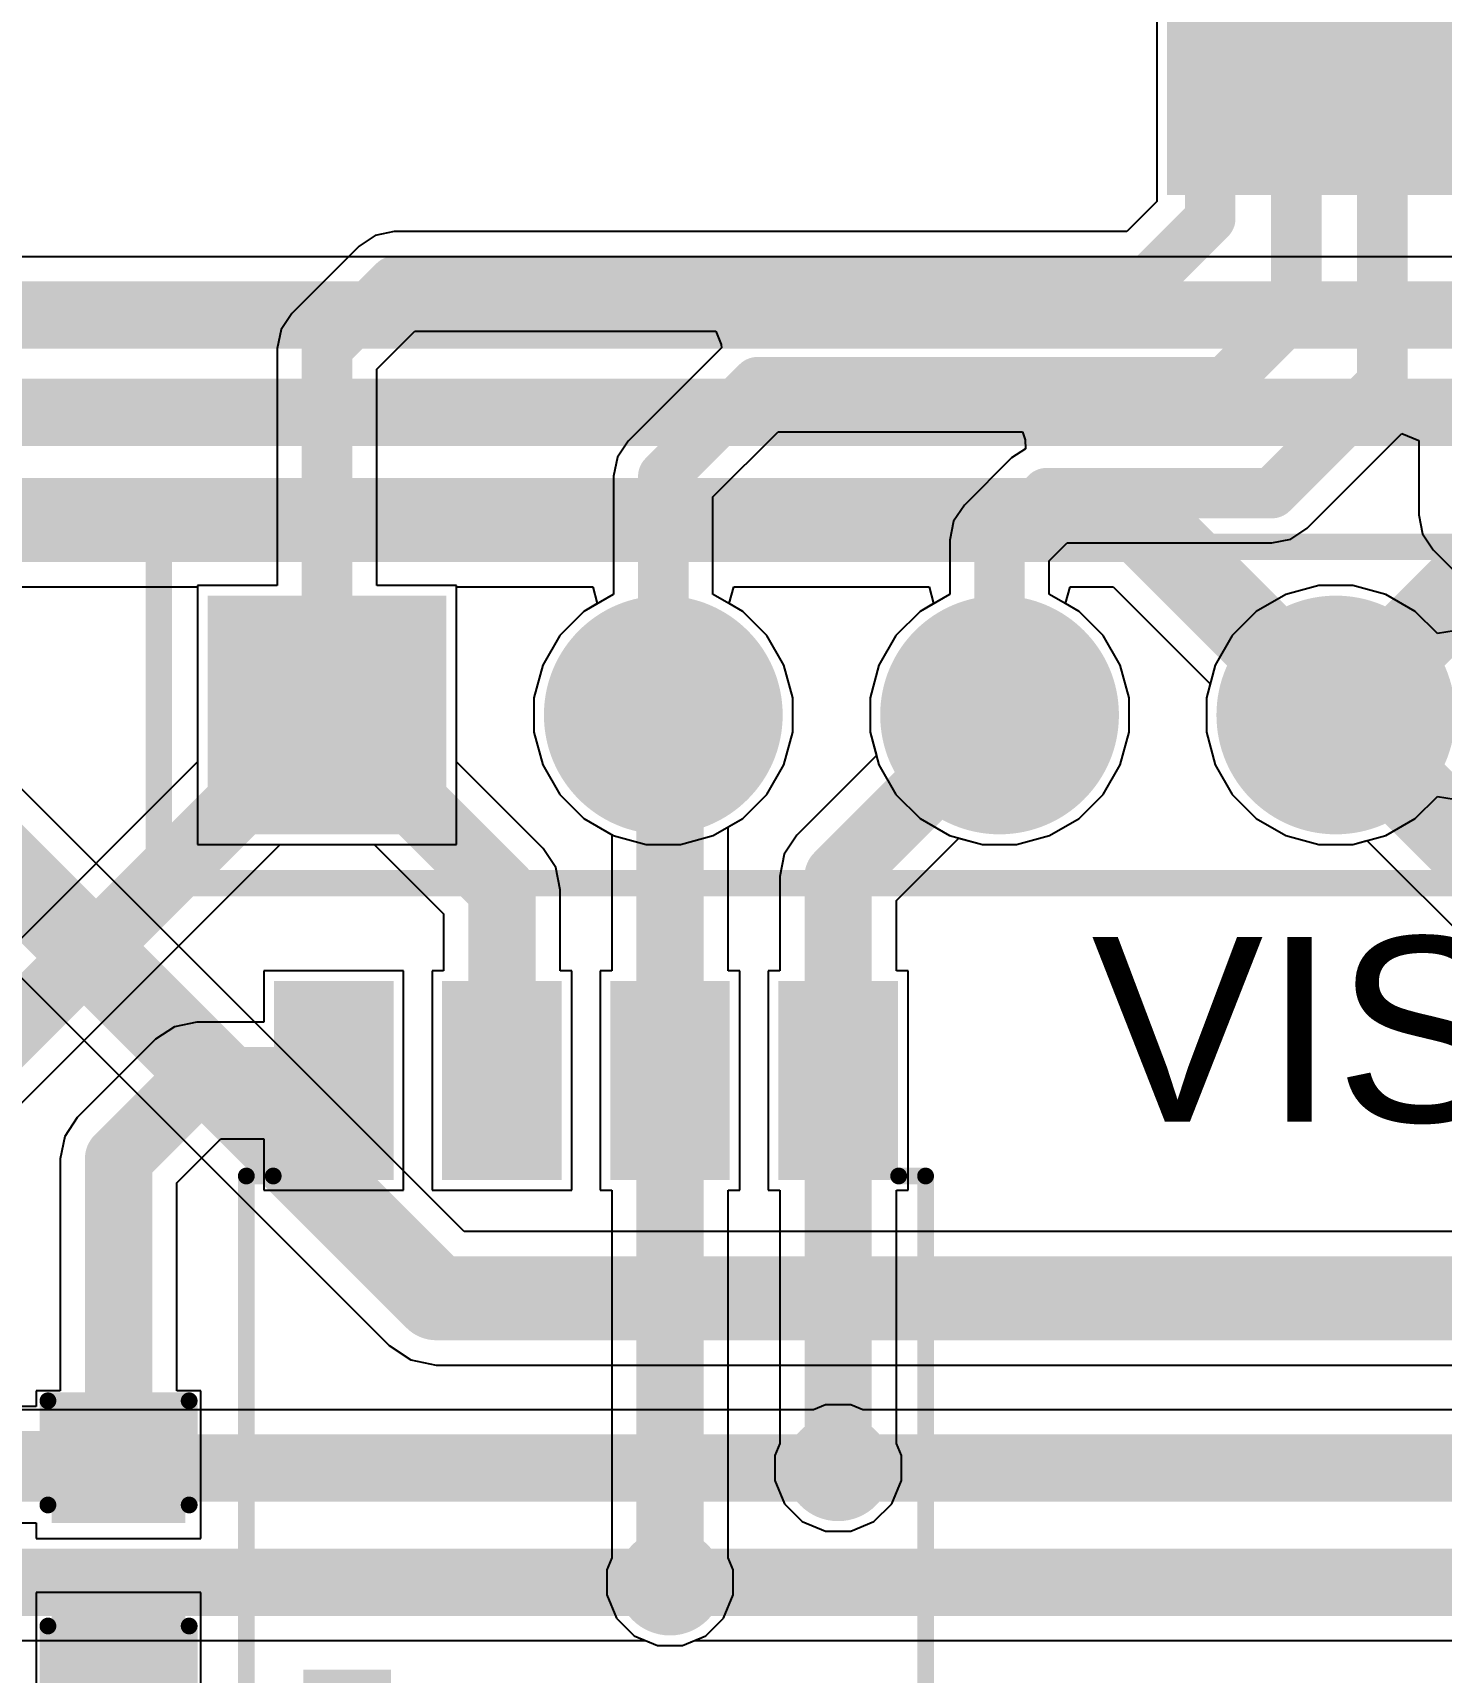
# Model space of a CAD drawing. Header units: millimetres. Extents: x -0.16 to 4.85, y -0.01 to 3.83.
# Drawn here: x 3.1035 to 3.5223, y 1.7263 to 2.2139 of the extents above; entities that cross this region are included whole.
import ezdxf

# ---------------------------------------------------------------- set-up
doc = ezdxf.new("R2010")
doc.units = ezdxf.units.MM
doc.header["$MEASUREMENT"] = 0
for name, color, linetype in [('BottomLayer', 5, 'Continuous'), ('BottomSolder', 6, 'Continuous'), ('MultiLayer', 9, 'Continuous'), ('PadHoleLayer', 156, 'Continuous'), ('TopLayer', 1, 'Continuous'), ('TopOverlay', 2, 'Continuous'), ('TopPaste', 8, 'Continuous'), ('TopSolder', 216, 'Continuous'), ('ViaHoleLayer', 16, 'Continuous')]:
    doc.layers.add(name, color=color, linetype=linetype)
doc.styles.add('Arial', font='', dxfattribs={"height": 0.2})
doc.styles.get('Arial').set_extended_font_data('Arial')

# ---------------------------------------------------------------- blocks, each defined once
blk = doc.blocks.new('SOP_8_1')
at = {"layer": 'TopLayer'}
for points in [[(-0.13386, 0.08878), (-0.08268, 0.08878), (-0.08268, 0.06122), (-0.13386, 0.06122)], [(0.08268, 0.08878), (0.13386, 0.08878), (0.13386, 0.06122), (0.08268, 0.06122)], [(-0.13386, 0.03878), (-0.08268, 0.03878), (-0.08268, 0.01122), (-0.13386, 0.01122)], [(0.08268, 0.03878), (0.13386, 0.03878), (0.13386, 0.01122), (0.08268, 0.01122)], [(-0.13386, -0.01122), (-0.08268, -0.01122), (-0.08268, -0.03878), (-0.13386, -0.03878)], [(0.08268, -0.01122), (0.13386, -0.01122), (0.13386, -0.03878), (0.08268, -0.03878)], [(-0.13386, -0.06122), (-0.08268, -0.06122), (-0.08268, -0.08878), (-0.13386, -0.08878)], [(0.08268, -0.06122), (0.13386, -0.06122), (0.13386, -0.08878), (0.08268, -0.08878)]]:
    blk.add_hatch(color=1, dxfattribs=at).paths.add_polyline_path(points)
at = {"layer": 'TopOverlay'}
blk.add_hatch(color=2, dxfattribs=at).paths.add_polyline_path([(-0.078, 0.058), (-0.067, 0.058), (-0.067, 0.084), (-0.078, 0.084)])
at = {"layer": 'TopPaste'}
for points in [[(-0.13386, 0.08878), (-0.08268, 0.08878), (-0.08268, 0.06122), (-0.13386, 0.06122)], [(0.08268, 0.08878), (0.13386, 0.08878), (0.13386, 0.06122), (0.08268, 0.06122)], [(-0.13386, 0.03878), (-0.08268, 0.03878), (-0.08268, 0.01122), (-0.13386, 0.01122)], [(0.08268, 0.03878), (0.13386, 0.03878), (0.13386, 0.01122), (0.08268, 0.01122)], [(-0.13386, -0.01122), (-0.08268, -0.01122), (-0.08268, -0.03878), (-0.13386, -0.03878)], [(0.08268, -0.01122), (0.13386, -0.01122), (0.13386, -0.03878), (0.08268, -0.03878)], [(-0.13386, -0.06122), (-0.08268, -0.06122), (-0.08268, -0.08878), (-0.13386, -0.08878)], [(0.08268, -0.06122), (0.13386, -0.06122), (0.13386, -0.08878), (0.08268, -0.08878)]]:
    blk.add_hatch(color=8, dxfattribs=at).paths.add_polyline_path(points)
at = {"layer": 'TopSolder'}
for points in [[(-0.13786, 0.09278), (-0.07868, 0.09278), (-0.07868, 0.05722), (-0.13786, 0.05722)], [(0.07868, 0.09278), (0.13786, 0.09278), (0.13786, 0.05722), (0.07868, 0.05722)], [(-0.13786, 0.04278), (-0.07868, 0.04278), (-0.07868, 0.00722), (-0.13786, 0.00722)], [(0.07868, 0.04278), (0.13786, 0.04278), (0.13786, 0.00722), (0.07868, 0.00722)], [(-0.13786, -0.00722), (-0.07868, -0.00722), (-0.07868, -0.04278), (-0.13786, -0.04278)], [(0.07868, -0.00722), (0.13786, -0.00722), (0.13786, -0.04278), (0.07868, -0.04278)], [(-0.13786, -0.05722), (-0.07868, -0.05722), (-0.07868, -0.09278), (-0.13786, -0.09278)], [(0.07868, -0.05722), (0.13786, -0.05722), (0.13786, -0.09278), (0.07868, -0.09278)]]:
    blk.add_hatch(color=216, dxfattribs=at).paths.add_polyline_path(points)
at = {"layer": 'TopOverlay', "const_width": 0.005}
for points in [[(-0.08014, 0.101), (-0.08014, 0.093)], [(-0.08014, 0.101), (0.07986, 0.101)], [(0.07986, 0.101), (0.07986, 0.093)], [(-0.14514, 0.08), (-0.14514, 0.07)], [(-0.14514, 0.08), (-0.14014, 0.075)], [(-0.14014, 0.075), (-0.14514, 0.07)], [(-0.08014, -0.093), (-0.08014, -0.101)], [(0.07986, -0.093), (0.07986, -0.101)], [(-0.08014, -0.101), (0.07986, -0.101)]]:
    blk.add_lwpolyline(points, dxfattribs=at)
at = {"layer": 'TopOverlay', "const_width": 0.0025}
for points in [[(-0.08139, 0.101, 1), (-0.07889, 0.101, 1)], [(-0.08139, 0.101, 1), (-0.07889, 0.101, 1)], [(0.07861, 0.101, 1), (0.08111, 0.101, 1)], [(0.07861, 0.101, 1), (0.08111, 0.101, 1)], [(-0.08139, 0.093, 1), (-0.07889, 0.093, 1)], [(0.07861, 0.093, 1), (0.08111, 0.093, 1)], [(-0.14639, 0.08, 1), (-0.14389, 0.08, 1)], [(-0.14639, 0.08, 1), (-0.14389, 0.08, 1)], [(-0.14139, 0.075, 1), (-0.13889, 0.075, 1)], [(-0.14139, 0.075, 1), (-0.13889, 0.075, 1)], [(-0.14639, 0.07, 1), (-0.14389, 0.07, 1)], [(-0.14639, 0.07, 1), (-0.14389, 0.07, 1)], [(-0.08139, -0.093, 1), (-0.07889, -0.093, 1)], [(0.07861, -0.093, 1), (0.08111, -0.093, 1)], [(-0.08139, -0.101, 1), (-0.07889, -0.101, 1)], [(-0.08139, -0.101, 1), (-0.07889, -0.101, 1)], [(0.07861, -0.101, 1), (0.08111, -0.101, 1)], [(0.07861, -0.101, 1), (0.08111, -0.101, 1)]]:
    blk.add_lwpolyline(points, format="xyb", close=True, dxfattribs=at)
blk = doc.blocks.new('SSOP_28_208____22')
at = {"layer": 'TopLayer'}
for points in [[(-0.17028, 0.1752), (-0.09744, 0.1752), (-0.09744, 0.15748), (-0.17028, 0.15748)], [(0.09744, 0.1752), (0.17028, 0.1752), (0.17028, 0.15748), (0.09744, 0.15748)], [(-0.17028, 0.14961), (-0.09744, 0.14961), (-0.09744, 0.13189), (-0.17028, 0.13189)], [(0.09744, 0.14961), (0.17028, 0.14961), (0.17028, 0.13189), (0.09744, 0.13189)], [(-0.17028, 0.12402), (-0.09744, 0.12402), (-0.09744, 0.1063), (-0.17028, 0.1063)], [(0.09744, 0.12402), (0.17028, 0.12402), (0.17028, 0.1063), (0.09744, 0.1063)], [(-0.17028, 0.09843), (-0.09744, 0.09843), (-0.09744, 0.08071), (-0.17028, 0.08071)], [(0.09744, 0.09843), (0.17028, 0.09843), (0.17028, 0.08071), (0.09744, 0.08071)], [(-0.17028, 0.07283), (-0.09744, 0.07283), (-0.09744, 0.05512), (-0.17028, 0.05512)], [(0.09744, 0.07283), (0.17028, 0.07283), (0.17028, 0.05512), (0.09744, 0.05512)], [(-0.17028, 0.04724), (-0.09744, 0.04724), (-0.09744, 0.02953), (-0.17028, 0.02953)], [(0.09744, 0.04724), (0.17028, 0.04724), (0.17028, 0.02953), (0.09744, 0.02953)], [(-0.17028, 0.02165), (-0.09744, 0.02165), (-0.09744, 0.00394), (-0.17028, 0.00394)], [(0.09744, 0.02165), (0.17028, 0.02165), (0.17028, 0.00394), (0.09744, 0.00394)], [(-0.17028, -0.00394), (-0.09744, -0.00394), (-0.09744, -0.02165), (-0.17028, -0.02165)], [(0.09744, -0.00394), (0.17028, -0.00394), (0.17028, -0.02165), (0.09744, -0.02165)], [(-0.17028, -0.02953), (-0.09744, -0.02953), (-0.09744, -0.04724), (-0.17028, -0.04724)], [(0.09744, -0.02953), (0.17028, -0.02953), (0.17028, -0.04724), (0.09744, -0.04724)], [(-0.17028, -0.05512), (-0.09744, -0.05512), (-0.09744, -0.07283), (-0.17028, -0.07283)], [(0.09744, -0.05512), (0.17028, -0.05512), (0.17028, -0.07283), (0.09744, -0.07283)], [(-0.17028, -0.08071), (-0.09744, -0.08071), (-0.09744, -0.09843), (-0.17028, -0.09843)], [(0.09744, -0.08071), (0.17028, -0.08071), (0.17028, -0.09843), (0.09744, -0.09843)], [(-0.17028, -0.1063), (-0.09744, -0.1063), (-0.09744, -0.12402), (-0.17028, -0.12402)], [(0.09744, -0.1063), (0.17028, -0.1063), (0.17028, -0.12402), (0.09744, -0.12402)], [(-0.17028, -0.13189), (-0.09744, -0.13189), (-0.09744, -0.14961), (-0.17028, -0.14961)], [(0.09744, -0.13189), (0.17028, -0.13189), (0.17028, -0.14961), (0.09744, -0.14961)], [(-0.17028, -0.15748), (-0.09744, -0.15748), (-0.09744, -0.1752), (-0.17028, -0.1752)], [(0.09744, -0.15748), (0.17028, -0.15748), (0.17028, -0.1752), (0.09744, -0.1752)]]:
    blk.add_hatch(color=1, dxfattribs=at).paths.add_polyline_path(points)
at = {"layer": 'TopOverlay'}
blk.add_hatch(color=2, dxfattribs=at).paths.add_polyline_path([(-0.09, 0.15701), (-0.08, 0.15701), (-0.08, 0.17501), (-0.09, 0.17501)])
at = {"layer": 'TopPaste'}
for points in [[(-0.17028, 0.1752), (-0.09744, 0.1752), (-0.09744, 0.15748), (-0.17028, 0.15748)], [(0.09744, 0.1752), (0.17028, 0.1752), (0.17028, 0.15748), (0.09744, 0.15748)], [(-0.17028, 0.14961), (-0.09744, 0.14961), (-0.09744, 0.13189), (-0.17028, 0.13189)], [(0.09744, 0.14961), (0.17028, 0.14961), (0.17028, 0.13189), (0.09744, 0.13189)], [(-0.17028, 0.12402), (-0.09744, 0.12402), (-0.09744, 0.1063), (-0.17028, 0.1063)], [(0.09744, 0.12402), (0.17028, 0.12402), (0.17028, 0.1063), (0.09744, 0.1063)], [(-0.17028, 0.09843), (-0.09744, 0.09843), (-0.09744, 0.08071), (-0.17028, 0.08071)], [(0.09744, 0.09843), (0.17028, 0.09843), (0.17028, 0.08071), (0.09744, 0.08071)], [(-0.17028, 0.07283), (-0.09744, 0.07283), (-0.09744, 0.05512), (-0.17028, 0.05512)], [(0.09744, 0.07283), (0.17028, 0.07283), (0.17028, 0.05512), (0.09744, 0.05512)], [(-0.17028, 0.04724), (-0.09744, 0.04724), (-0.09744, 0.02953), (-0.17028, 0.02953)], [(0.09744, 0.04724), (0.17028, 0.04724), (0.17028, 0.02953), (0.09744, 0.02953)], [(-0.17028, 0.02165), (-0.09744, 0.02165), (-0.09744, 0.00394), (-0.17028, 0.00394)], [(0.09744, 0.02165), (0.17028, 0.02165), (0.17028, 0.00394), (0.09744, 0.00394)], [(-0.17028, -0.00394), (-0.09744, -0.00394), (-0.09744, -0.02165), (-0.17028, -0.02165)], [(0.09744, -0.00394), (0.17028, -0.00394), (0.17028, -0.02165), (0.09744, -0.02165)], [(-0.17028, -0.02953), (-0.09744, -0.02953), (-0.09744, -0.04724), (-0.17028, -0.04724)], [(0.09744, -0.02953), (0.17028, -0.02953), (0.17028, -0.04724), (0.09744, -0.04724)], [(-0.17028, -0.05512), (-0.09744, -0.05512), (-0.09744, -0.07283), (-0.17028, -0.07283)], [(0.09744, -0.05512), (0.17028, -0.05512), (0.17028, -0.07283), (0.09744, -0.07283)], [(-0.17028, -0.08071), (-0.09744, -0.08071), (-0.09744, -0.09843), (-0.17028, -0.09843)], [(0.09744, -0.08071), (0.17028, -0.08071), (0.17028, -0.09843), (0.09744, -0.09843)], [(-0.17028, -0.1063), (-0.09744, -0.1063), (-0.09744, -0.12402), (-0.17028, -0.12402)], [(0.09744, -0.1063), (0.17028, -0.1063), (0.17028, -0.12402), (0.09744, -0.12402)], [(-0.17028, -0.13189), (-0.09744, -0.13189), (-0.09744, -0.14961), (-0.17028, -0.14961)], [(0.09744, -0.13189), (0.17028, -0.13189), (0.17028, -0.14961), (0.09744, -0.14961)], [(-0.17028, -0.15748), (-0.09744, -0.15748), (-0.09744, -0.1752), (-0.17028, -0.1752)], [(0.09744, -0.15748), (0.17028, -0.15748), (0.17028, -0.1752), (0.09744, -0.1752)]]:
    blk.add_hatch(color=8, dxfattribs=at).paths.add_polyline_path(points)
at = {"layer": 'TopSolder'}
for points in [[(-0.17428, 0.1792), (-0.09344, 0.1792), (-0.09344, 0.15348), (-0.17428, 0.15348)], [(0.09344, 0.1792), (0.17428, 0.1792), (0.17428, 0.15348), (0.09344, 0.15348)], [(-0.17428, 0.15361), (-0.09344, 0.15361), (-0.09344, 0.12789), (-0.17428, 0.12789)], [(0.09344, 0.15361), (0.17428, 0.15361), (0.17428, 0.12789), (0.09344, 0.12789)], [(-0.17428, 0.12802), (-0.09344, 0.12802), (-0.09344, 0.1023), (-0.17428, 0.1023)], [(0.09344, 0.12802), (0.17428, 0.12802), (0.17428, 0.1023), (0.09344, 0.1023)], [(-0.17428, 0.10243), (-0.09344, 0.10243), (-0.09344, 0.07671), (-0.17428, 0.07671)], [(0.09344, 0.10243), (0.17428, 0.10243), (0.17428, 0.07671), (0.09344, 0.07671)], [(-0.17428, 0.07683), (-0.09344, 0.07683), (-0.09344, 0.05112), (-0.17428, 0.05112)], [(0.09344, 0.07683), (0.17428, 0.07683), (0.17428, 0.05112), (0.09344, 0.05112)], [(-0.17428, 0.05124), (-0.09344, 0.05124), (-0.09344, 0.02553), (-0.17428, 0.02553)], [(0.09344, 0.05124), (0.17428, 0.05124), (0.17428, 0.02553), (0.09344, 0.02553)], [(-0.17428, 0.02565), (-0.09344, 0.02565), (-0.09344, -0.00006), (-0.17428, -0.00006)], [(0.09344, 0.02565), (0.17428, 0.02565), (0.17428, -0.00006), (0.09344, -0.00006)], [(-0.17428, 0.00006), (-0.09344, 0.00006), (-0.09344, -0.02565), (-0.17428, -0.02565)], [(0.09344, 0.00006), (0.17428, 0.00006), (0.17428, -0.02565), (0.09344, -0.02565)], [(-0.17428, -0.02553), (-0.09344, -0.02553), (-0.09344, -0.05124), (-0.17428, -0.05124)], [(0.09344, -0.02553), (0.17428, -0.02553), (0.17428, -0.05124), (0.09344, -0.05124)], [(-0.17428, -0.05112), (-0.09344, -0.05112), (-0.09344, -0.07683), (-0.17428, -0.07683)], [(0.09344, -0.05112), (0.17428, -0.05112), (0.17428, -0.07683), (0.09344, -0.07683)], [(-0.17428, -0.07671), (-0.09344, -0.07671), (-0.09344, -0.10243), (-0.17428, -0.10243)], [(0.09344, -0.07671), (0.17428, -0.07671), (0.17428, -0.10243), (0.09344, -0.10243)], [(-0.17428, -0.1023), (-0.09344, -0.1023), (-0.09344, -0.12802), (-0.17428, -0.12802)], [(0.09344, -0.1023), (0.17428, -0.1023), (0.17428, -0.12802), (0.09344, -0.12802)], [(-0.17428, -0.12789), (-0.09344, -0.12789), (-0.09344, -0.15361), (-0.17428, -0.15361)], [(0.09344, -0.12789), (0.17428, -0.12789), (0.17428, -0.15361), (0.09344, -0.15361)], [(-0.17428, -0.15348), (-0.09344, -0.15348), (-0.09344, -0.1792), (-0.17428, -0.1792)], [(0.09344, -0.15348), (0.17428, -0.15348), (0.17428, -0.1792), (0.09344, -0.1792)]]:
    blk.add_hatch(color=216, dxfattribs=at).paths.add_polyline_path(points)
at = {"layer": 'TopOverlay'}
for points, const_width in [([(0.107, 0.205), (-0.107, 0.205)], 0.005), ([(-0.107, 0.182), (-0.107, 0.205)], 0.005), ([(0.107, 0.182), (0.107, 0.205)], 0.005), ([(-0.186, 0.162), (-0.186, 0.172)], 0.00787), ([(-0.181, 0.167), (-0.186, 0.172)], 0.00787), ([(-0.186, 0.162), (-0.181, 0.167)], 0.00787), ([(-0.107, -0.205), (-0.107, -0.182)], 0.005), ([(0.107, -0.205), (0.107, -0.182)], 0.005), ([(0.107, -0.205), (-0.107, -0.205)], 0.005)]:
    blk.add_lwpolyline(points, dxfattribs=dict(at, const_width=const_width))
for points, const_width in [([(-0.10825, 0.205, 1), (-0.10575, 0.205, 1)], 0.0025), ([(-0.10825, 0.205, 1), (-0.10575, 0.205, 1)], 0.0025), ([(0.10575, 0.205, 1), (0.10825, 0.205, 1)], 0.0025), ([(0.10575, 0.205, 1), (0.10825, 0.205, 1)], 0.0025), ([(-0.10825, 0.182, 1), (-0.10575, 0.182, 1)], 0.0025), ([(0.10575, 0.182, 1), (0.10825, 0.182, 1)], 0.0025), ([(-0.18797, 0.172, 1), (-0.18403, 0.172, 1)], 0.00394), ([(-0.18797, 0.172, 1), (-0.18403, 0.172, 1)], 0.00394), ([(-0.18297, 0.167, 1), (-0.17903, 0.167, 1)], 0.00394), ([(-0.18297, 0.167, 1), (-0.17903, 0.167, 1)], 0.00394), ([(-0.18797, 0.162, 1), (-0.18403, 0.162, 1)], 0.00394), ([(-0.18797, 0.162, 1), (-0.18403, 0.162, 1)], 0.00394), ([(-0.10825, -0.182, 1), (-0.10575, -0.182, 1)], 0.0025), ([(0.10575, -0.182, 1), (0.10825, -0.182, 1)], 0.0025), ([(-0.10825, -0.205, 1), (-0.10575, -0.205, 1)], 0.0025), ([(-0.10825, -0.205, 1), (-0.10575, -0.205, 1)], 0.0025), ([(0.10575, -0.205, 1), (0.10825, -0.205, 1)], 0.0025), ([(0.10575, -0.205, 1), (0.10825, -0.205, 1)], 0.0025)]:
    blk.add_lwpolyline(points, format="xyb", close=True, dxfattribs=dict(at, const_width=const_width))
blk = doc.blocks.new('HDR_1X5_FEMALE_89')
at = {"layer": 'BottomLayer'}
blk.add_hatch(color=5, dxfattribs=at).paths.add_polyline_path([(-0.0315, 0.0315), (0.0315, 0.0315), (0.0315, -0.0315), (-0.0315, -0.0315)])
h = blk.add_hatch(color=5, dxfattribs=at)
edge = h.paths.add_edge_path()
edge.add_arc((0.1, 0), 0.0315, 0, 360)
h = blk.add_hatch(color=5, dxfattribs=at)
edge = h.paths.add_edge_path()
edge.add_arc((0.2, 0), 0.0315, 0, 360)
h = blk.add_hatch(color=5, dxfattribs=at)
edge = h.paths.add_edge_path()
edge.add_arc((0.3, 0), 0.0315, 0, 360)
at = {"layer": 'BottomSolder'}
blk.add_hatch(color=6, dxfattribs=at).paths.add_polyline_path([(-0.0355, 0.0355), (0.0355, 0.0355), (0.0355, -0.0355), (-0.0355, -0.0355)])
h = blk.add_hatch(color=6, dxfattribs=at)
edge = h.paths.add_edge_path()
edge.add_arc((0.1, 0), 0.0355, 0, 360)
h = blk.add_hatch(color=6, dxfattribs=at)
edge = h.paths.add_edge_path()
edge.add_arc((0.2, 0), 0.0355, 0, 360)
h = blk.add_hatch(color=6, dxfattribs=at)
edge = h.paths.add_edge_path()
edge.add_arc((0.3, 0), 0.0355, 0, 360)
at = {"layer": 'MultiLayer'}
blk.add_hatch(color=9, dxfattribs=at).paths.add_polyline_path([(-0.0315, 0.0315), (0.0315, 0.0315), (0.0315, -0.0315), (-0.0315, -0.0315)])
h = blk.add_hatch(color=9, dxfattribs=at)
edge = h.paths.add_edge_path()
edge.add_arc((0.1, 0), 0.0315, 0, 360)
h = blk.add_hatch(color=9, dxfattribs=at)
edge = h.paths.add_edge_path()
edge.add_arc((0.2, 0), 0.0315, 0, 360)
h = blk.add_hatch(color=9, dxfattribs=at)
edge = h.paths.add_edge_path()
edge.add_arc((0.3, 0), 0.0315, 0, 360)
at = {"layer": 'PadHoleLayer'}
h = blk.add_hatch(color=156, dxfattribs=at)
edge = h.paths.add_edge_path()
edge.add_arc((0, 0), 0.0187, 0, 360)
h = blk.add_hatch(color=156, dxfattribs=at)
edge = h.paths.add_edge_path()
edge.add_arc((0.1, 0), 0.0187, 0, 360)
h = blk.add_hatch(color=156, dxfattribs=at)
edge = h.paths.add_edge_path()
edge.add_arc((0.2, 0), 0.0187, 0, 360)
h = blk.add_hatch(color=156, dxfattribs=at)
edge = h.paths.add_edge_path()
edge.add_arc((0.3, 0), 0.0187, 0, 360)
at = {"layer": 'TopLayer'}
blk.add_hatch(color=1, dxfattribs=at).paths.add_polyline_path([(-0.0315, 0.0315), (0.0315, 0.0315), (0.0315, -0.0315), (-0.0315, -0.0315)])
h = blk.add_hatch(color=1, dxfattribs=at)
edge = h.paths.add_edge_path()
edge.add_arc((0.1, 0), 0.0315, 0, 360)
h = blk.add_hatch(color=1, dxfattribs=at)
edge = h.paths.add_edge_path()
edge.add_arc((0.2, 0), 0.0315, 0, 360)
h = blk.add_hatch(color=1, dxfattribs=at)
edge = h.paths.add_edge_path()
edge.add_arc((0.3, 0), 0.0315, 0, 360)
at = {"layer": 'TopSolder'}
blk.add_hatch(color=216, dxfattribs=at).paths.add_polyline_path([(-0.0355, 0.0355), (0.0355, 0.0355), (0.0355, -0.0355), (-0.0355, -0.0355)])
h = blk.add_hatch(color=216, dxfattribs=at)
edge = h.paths.add_edge_path()
edge.add_arc((0.1, 0), 0.0355, 0, 360)
h = blk.add_hatch(color=216, dxfattribs=at)
edge = h.paths.add_edge_path()
edge.add_arc((0.2, 0), 0.0355, 0, 360)
h = blk.add_hatch(color=216, dxfattribs=at)
edge = h.paths.add_edge_path()
edge.add_arc((0.3, 0), 0.0355, 0, 360)
at = {"layer": 'TopOverlay', "const_width": 0.00787}
for points in [[(-0.05, 0.05), (0.45, 0.05)], [(-0.05, -0.05), (-0.05, 0.05)], [(-0.05, -0.05), (0.45, -0.05)]]:
    blk.add_lwpolyline(points, dxfattribs=at)
at = {"layer": 'TopOverlay', "const_width": 0.00394}
for points in [[(-0.05197, 0.05, 1), (-0.04803, 0.05, 1)], [(-0.05197, 0.05, 1), (-0.04803, 0.05, 1)], [(-0.05197, -0.05, 1), (-0.04803, -0.05, 1)], [(-0.05197, -0.05, 1), (-0.04803, -0.05, 1)]]:
    blk.add_lwpolyline(points, format="xyb", close=True, dxfattribs=at)
blk = doc.blocks.new('CAP_0603_125')
at = {"layer": 'TopLayer'}
for points in [[(-0.015, 0.0175), (-0.015, -0.0175), (-0.045, -0.0175), (-0.045, 0.0175)], [(0.045, 0.0175), (0.045, -0.0175), (0.015, -0.0175), (0.015, 0.0175)]]:
    blk.add_hatch(color=1, dxfattribs=at).paths.add_polyline_path(points)
at = {"layer": 'TopPaste'}
for points in [[(-0.015, 0.0175), (-0.015, -0.0175), (-0.045, -0.0175), (-0.045, 0.0175)], [(0.045, 0.0175), (0.045, -0.0175), (0.015, -0.0175), (0.015, 0.0175)]]:
    blk.add_hatch(color=8, dxfattribs=at).paths.add_polyline_path(points)
at = {"layer": 'TopSolder'}
for points in [[(-0.01264, 0.01986), (-0.01264, -0.01986), (-0.04736, -0.01986), (-0.04736, 0.01986)], [(0.04736, 0.01986), (0.04736, -0.01986), (0.01264, -0.01986), (0.01264, 0.01986)]]:
    blk.add_hatch(color=216, dxfattribs=at).paths.add_polyline_path(points)
at = {"layer": 'TopOverlay', "const_width": 0.005}
for points in [[(-0.049, -0.021), (-0.049, 0.021)], [(-0.018, 0.021), (-0.049, 0.021)], [(0.049, 0.021), (0.018, 0.021)], [(0.049, -0.021), (0.049, 0.021)], [(-0.018, -0.021), (-0.049, -0.021)], [(0.049, -0.021), (0.018, -0.021)]]:
    blk.add_lwpolyline(points, dxfattribs=at)
at = {"layer": 'TopOverlay', "const_width": 0.0025}
for points in [[(-0.05025, 0.021, 1), (-0.04775, 0.021, 1)], [(-0.05025, 0.021, 1), (-0.04775, 0.021, 1)], [(-0.01925, 0.021, 1), (-0.01675, 0.021, 1)], [(0.01675, 0.021, 1), (0.01925, 0.021, 1)], [(0.04775, 0.021, 1), (0.05025, 0.021, 1)], [(0.04775, 0.021, 1), (0.05025, 0.021, 1)], [(-0.05025, -0.021, 1), (-0.04775, -0.021, 1)], [(-0.05025, -0.021, 1), (-0.04775, -0.021, 1)], [(-0.01925, -0.021, 1), (-0.01675, -0.021, 1)], [(0.01675, -0.021, 1), (0.01925, -0.021, 1)], [(0.04775, -0.021, 1), (0.05025, -0.021, 1)], [(0.04775, -0.021, 1), (0.05025, -0.021, 1)]]:
    blk.add_lwpolyline(points, format="xyb", close=True, dxfattribs=at)

msp = doc.modelspace()

# ---------------------------------------------------------------- hatches: boundary and pattern name
at = {"layer": 'BottomLayer'}
h = msp.add_hatch(color=5, dxfattribs=at)
edge = h.paths.add_edge_path()
edge.add_arc((3.343, 1.787), 0.01181, 0, 360)
h = msp.add_hatch(color=5, dxfattribs=at)
edge = h.paths.add_edge_path()
edge.add_arc((3.293, 1.753), 0.01181, 0, 360)
at = {"layer": 'BottomSolder'}
h = msp.add_hatch(color=6, dxfattribs=at)
edge = h.paths.add_edge_path()
edge.add_arc((3.343, 1.787), 0.01581, 0, 360)
h = msp.add_hatch(color=6, dxfattribs=at)
edge = h.paths.add_edge_path()
edge.add_arc((3.293, 1.753), 0.01581, 0, 360)
at = {"layer": 'TopLayer'}
h = msp.add_hatch(color=1, dxfattribs=at)
edge = h.paths.add_edge_path()
edge.add_arc((3.343, 1.787), 0.01181, 0, 360)
h = msp.add_hatch(color=1, dxfattribs=at)
edge = h.paths.add_edge_path()
edge.add_arc((3.293, 1.753), 0.01181, 0, 360)
at = {"layer": 'TopSolder'}
h = msp.add_hatch(color=216, dxfattribs=at)
edge = h.paths.add_edge_path()
edge.add_arc((3.343, 1.787), 0.01581, 0, 360)
h = msp.add_hatch(color=216, dxfattribs=at)
edge = h.paths.add_edge_path()
edge.add_arc((3.293, 1.753), 0.01581, 0, 360)
at = {"layer": 'ViaHoleLayer'}
h = msp.add_hatch(color=16, dxfattribs=at)
edge = h.paths.add_edge_path()
edge.add_arc((3.343, 1.787), 0.00591, 0, 360)
h = msp.add_hatch(color=16, dxfattribs=at)
edge = h.paths.add_edge_path()
edge.add_arc((3.293, 1.753), 0.00591, 0, 360)

# ---------------------------------------------------------------- linework, layer by layer
at = {"layer": 'BottomLayer'}
for p, q in [((3.72569, 2.14733), (2.89818, 2.14733)), ((2.64624, 2.04912), (3.1525, 2.04912)), ((3.1525, 2.04912), (3.1525, 1.9725)), ((3.2295, 1.9725), (3.2295, 2.04912)), ((3.2295, 2.04912), (3.27003, 2.04912)), ((3.27003, 2.04912), (3.27137, 2.04412)), ((3.31063, 2.04412), (3.31197, 2.04912)), ((3.31197, 2.04912), (3.37003, 2.04912)), ((3.37003, 2.04912), (3.37137, 2.04412)), ((3.41063, 2.04412), (3.41197, 2.04912)), ((3.41197, 2.04912), (3.42476, 2.04912)), ((3.42476, 2.04912), (3.45363, 2.02026)), ((3.27137, 2.04412), (3.26736, 2.0418)), ((3.31464, 2.0418), (3.31063, 2.04412)), ((3.37137, 2.04412), (3.36736, 2.0418)), ((3.41464, 2.0418), (3.41063, 2.04412)), ((3.26736, 2.0418), (3.2602, 2.03464)), ((3.3218, 2.03464), (3.31464, 2.0418)), ((3.36736, 2.0418), (3.3602, 2.03464)), ((3.4218, 2.03464), (3.41464, 2.0418)), ((3.2602, 2.03464), (3.25513, 2.02586)), ((3.32687, 2.02586), (3.3218, 2.03464)), ((3.3602, 2.03464), (3.35513, 2.02586)), ((3.42687, 2.02586), (3.4218, 2.03464)), ((3.25513, 2.02586), (3.2525, 2.01607)), ((3.3295, 2.01607), (3.32687, 2.02586)), ((3.35513, 2.02586), (3.3525, 2.01607)), ((3.4295, 2.01607), (3.42687, 2.02586)), ((3.45363, 2.02026), (3.4525, 2.01607)), ((3.2525, 2.01607), (3.2525, 2.00593)), ((3.3295, 2.00593), (3.3295, 2.01607)), ((3.3525, 2.01607), (3.3525, 2.00593)), ((3.4295, 2.00593), (3.4295, 2.01607)), ((3.4525, 2.01607), (3.4525, 2.00593)), ((3.2525, 2.00593), (3.25513, 1.99614)), ((3.32687, 1.99614), (3.3295, 2.00593)), ((3.3525, 2.00593), (3.35513, 1.99614)), ((3.42687, 1.99614), (3.4295, 2.00593)), ((3.4525, 2.00593), (3.45513, 1.99614)), ((3.23174, 1.85738), (3.09406, 1.99506)), ((3.25513, 1.99614), (3.2602, 1.98736)), ((3.3218, 1.98736), (3.32687, 1.99614)), ((3.35513, 1.99614), (3.3602, 1.98736)), ((3.4218, 1.98736), (3.42687, 1.99614)), ((3.45513, 1.99614), (3.4602, 1.98736)), ((3.2602, 1.98736), (3.26736, 1.9802)), ((3.31464, 1.9802), (3.3218, 1.98736)), ((3.3602, 1.98736), (3.36736, 1.9802)), ((3.41464, 1.9802), (3.4218, 1.98736)), ((3.4602, 1.98736), (3.46736, 1.9802)), ((3.26736, 1.9802), (3.27614, 1.97513)), ((3.30586, 1.97513), (3.31464, 1.9802)), ((3.36736, 1.9802), (3.37614, 1.97513)), ((3.40586, 1.97513), (3.41464, 1.9802)), ((3.46736, 1.9802), (3.47614, 1.97513)), ((3.27614, 1.97513), (3.28593, 1.9725)), ((3.29607, 1.9725), (3.30586, 1.97513)), ((3.37614, 1.97513), (3.38593, 1.9725)), ((3.39607, 1.9725), (3.40586, 1.97513)), ((3.47614, 1.97513), (3.48593, 1.9725)), ((3.1525, 1.9725), (3.2295, 1.9725)), ((3.28593, 1.9725), (3.29607, 1.9725)), ((3.38593, 1.9725), (3.39607, 1.9725)), ((3.48593, 1.9725), (3.49607, 1.9725)), ((3.49607, 1.9725), (3.50026, 1.97363)), ((3.50026, 1.97363), (3.54145, 1.93243)), ((3.06594, 1.96694), (3.20944, 1.82344)), ((3.5925, 1.85738), (3.23174, 1.85738)), ((3.20944, 1.82344), (3.21589, 1.81913)), ((3.21589, 1.81913), (3.2235, 1.81762)), ((3.2235, 1.81762), (3.5925, 1.81762)), ((3.33926, 1.80581), (3.33569, 1.80433)), ((3.34674, 1.80581), (3.33926, 1.80581)), ((3.35031, 1.80433), (3.34674, 1.80581)), ((3.33569, 1.80433), (3.0942, 1.80433)), ((4.06, 1.80433), (3.35031, 1.80433)), ((3.06031, 1.73567), (3.28569, 1.73567)), ((3.28569, 1.73567), (3.28926, 1.73419)), ((3.28926, 1.73419), (3.29674, 1.73419)), ((3.29674, 1.73419), (3.30031, 1.73567)), ((3.30031, 1.73567), (4.01882, 1.73567))]:
    msp.add_line(p, q, dxfattribs=at)
for points, const_width in [([(2.891, 2.13), (3.733, 2.13)], 0.02), ([(2.54655, 2.101), (3.703, 2.101)], 0.02), ([(2.638, 2.069), (3.433, 2.069)], 0.025), ([(3.433, 2.069), (3.491, 2.011)], 0.025), ([(3.491, 2.011), (3.547, 2.067)], 0.025), ([(3.491, 2.011), (3.55551, 1.94649)], 0.025), ([(3.08, 1.981), (3.2235, 1.8375)], 0.025), ([(3.2235, 1.8375), (3.5925, 1.8375)], 0.025), ([(3.08702, 1.787), (3.343, 1.787)], 0.02), ([(3.343, 1.787), (4.06, 1.787)], 0.02), ([(3.053, 1.753), (3.293, 1.753)], 0.02), ([(3.293, 1.753), (4.026, 1.753)], 0.02)]:
    msp.add_lwpolyline(points, dxfattribs=dict(at, const_width=const_width))
for points, const_width in [([(3.42675, 2.069, 1), (3.43925, 2.069, 1)], 0.0125), ([(3.42675, 2.069, 1), (3.43925, 2.069, 1)], 0.0125), ([(3.48475, 2.011, 1), (3.49725, 2.011, 1)], 0.0125), ([(3.48475, 2.011, 1), (3.49725, 2.011, 1)], 0.0125), ([(3.48475, 2.011, 1), (3.49725, 2.011, 1)], 0.0125), ([(3.21725, 1.8375, 1), (3.22975, 1.8375, 1)], 0.0125), ([(3.21725, 1.8375, 1), (3.22975, 1.8375, 1)], 0.0125), ([(3.338, 1.787, 1), (3.348, 1.787, 1)], 0.01), ([(3.338, 1.787, 1), (3.348, 1.787, 1)], 0.01), ([(3.288, 1.753, 1), (3.298, 1.753, 1)], 0.01), ([(3.288, 1.753, 1), (3.298, 1.753, 1)], 0.01)]:
    msp.add_lwpolyline(points, format="xyb", close=True, dxfattribs=dict(at, const_width=const_width))
at = {"layer": 'TopLayer'}
for p, q in [((3.4378, 2.24956), (3.4378, 2.16371)), ((3.4378, 2.16371), (3.42888, 2.15478)), ((3.20534, 2.15366), (3.20055, 2.15045)), ((3.211, 2.15478), (3.20534, 2.15366)), ((3.42888, 2.15478), (3.211, 2.15478)), ((3.20055, 2.15045), (3.18055, 2.13045)), ((3.18055, 2.13045), (3.17734, 2.12566)), ((3.17734, 2.12566), (3.17622, 2.12)), ((3.20578, 2.11388), (3.21712, 2.12522)), ((3.21712, 2.12522), (3.30667, 2.12522)), ((3.30667, 2.12522), (3.30824, 2.12123)), ((3.17622, 2.12), (3.17622, 2.0495)), ((3.30831, 2.12022), (3.28055, 2.09245)), ((3.30824, 2.12123), (3.30831, 2.12022)), ((3.20578, 2.0495), (3.20578, 2.11388)), ((3.28055, 2.09245), (3.27734, 2.08766)), ((3.30578, 2.07588), (3.32512, 2.09522)), ((3.32512, 2.09522), (3.39785, 2.09522)), ((3.39785, 2.09522), (3.39862, 2.09285)), ((3.39862, 2.09285), (3.39868, 2.09022)), ((3.48245, 2.06655), (3.51065, 2.09474)), ((3.51065, 2.09474), (3.51565, 2.09267)), ((3.51565, 2.09267), (3.51565, 2.07057)), ((3.27734, 2.08766), (3.27622, 2.082)), ((3.39455, 2.08745), (3.38055, 2.07345)), ((3.39868, 2.09022), (3.39455, 2.08745)), ((3.27622, 2.082), (3.27622, 2.04689)), ((3.30578, 2.04689), (3.30578, 2.07588)), ((3.38055, 2.07345), (3.37734, 2.06866)), ((3.37734, 2.06866), (3.37622, 2.063)), ((3.51565, 2.07057), (3.51677, 2.06491)), ((3.37622, 2.063), (3.37622, 2.04689)), ((3.472, 2.06222), (3.47766, 2.06334)), ((3.47766, 2.06334), (3.48245, 2.06655)), ((3.51677, 2.06491), (3.51998, 2.06011)), ((3.40578, 2.05688), (3.41112, 2.06222)), ((3.41112, 2.06222), (3.472, 2.06222)), ((3.51998, 2.06011), (3.52622, 2.05388)), ((3.40578, 2.04689), (3.40578, 2.05688)), ((3.17622, 2.0495), (3.1525, 2.0495)), ((3.1525, 2.0495), (3.1525, 1.99702)), ((3.2295, 2.0495), (3.20578, 2.0495)), ((3.2295, 1.99702), (3.2295, 2.0495)), ((3.48593, 2.0495), (3.47614, 2.04687)), ((3.49607, 2.0495), (3.48593, 2.0495)), ((3.50586, 2.04687), (3.49607, 2.0495)), ((3.27614, 2.04687), (3.26736, 2.0418)), ((3.27622, 2.04689), (3.27614, 2.04687)), ((3.30586, 2.04687), (3.30578, 2.04689)), ((3.31464, 2.0418), (3.30586, 2.04687)), ((3.37614, 2.04687), (3.36736, 2.0418)), ((3.37622, 2.04689), (3.37614, 2.04687)), ((3.40586, 2.04687), (3.40578, 2.04689)), ((3.41464, 2.0418), (3.40586, 2.04687)), ((3.47614, 2.04687), (3.46736, 2.0418)), ((3.51464, 2.0418), (3.50586, 2.04687)), ((3.26736, 2.0418), (3.2602, 2.03464)), ((3.3218, 2.03464), (3.31464, 2.0418)), ((3.36736, 2.0418), (3.3602, 2.03464)), ((3.4218, 2.03464), (3.41464, 2.0418)), ((3.46736, 2.0418), (3.4602, 2.03464)), ((3.52122, 2.03523), (3.51464, 2.0418)), ((3.2602, 2.03464), (3.25513, 2.02586)), ((3.32687, 2.02586), (3.3218, 2.03464)), ((3.3602, 2.03464), (3.35513, 2.02586)), ((3.42687, 2.02586), (3.4218, 2.03464)), ((3.4602, 2.03464), (3.45513, 2.02586)), ((3.52622, 2.03606), (3.52122, 2.03523)), ((3.25513, 2.02586), (3.2525, 2.01607)), ((3.3295, 2.01607), (3.32687, 2.02586)), ((3.35513, 2.02586), (3.3525, 2.01607)), ((3.4295, 2.01607), (3.42687, 2.02586)), ((3.45513, 2.02586), (3.4525, 2.01607)), ((3.2525, 2.01607), (3.2525, 2.00593)), ((3.3295, 2.00593), (3.3295, 2.01607)), ((3.3525, 2.01607), (3.3525, 2.00593)), ((3.4295, 2.00593), (3.4295, 2.01607)), ((3.4525, 2.01607), (3.4525, 2.00593)), ((3.2525, 2.00593), (3.25513, 1.99614)), ((3.32687, 1.99614), (3.3295, 2.00593)), ((3.3525, 2.00593), (3.35439, 1.9989)), ((3.42687, 1.99614), (3.4295, 2.00593)), ((3.4525, 2.00593), (3.45513, 1.99614)), ((3.1525, 1.99702), (3.06413, 1.90864)), ((3.25526, 1.97126), (3.2295, 1.99702)), ((3.25513, 1.99614), (3.2602, 1.98736)), ((3.3218, 1.98736), (3.32687, 1.99614)), ((3.35439, 1.9989), (3.33074, 1.97526)), ((3.4218, 1.98736), (3.42687, 1.99614)), ((3.45513, 1.99614), (3.4602, 1.98736)), ((3.2602, 1.98736), (3.26736, 1.9802)), ((3.31464, 1.9802), (3.3218, 1.98736)), ((3.41464, 1.9802), (3.4218, 1.98736)), ((3.4602, 1.98736), (3.46736, 1.9802)), ((3.51464, 1.9802), (3.52122, 1.98677)), ((3.52122, 1.98677), (3.52622, 1.98594)), ((3.26736, 1.9802), (3.27567, 1.9754)), ((3.31033, 1.97771), (3.31464, 1.9802)), ((3.40586, 1.97513), (3.41464, 1.9802)), ((3.46736, 1.9802), (3.47614, 1.97513)), ((3.50586, 1.97513), (3.51464, 1.9802)), ((3.27567, 1.9754), (3.27567, 1.93486)), ((3.31033, 1.93486), (3.31033, 1.97771)), ((3.33074, 1.97526), (3.32699, 1.96963)), ((3.39607, 1.9725), (3.40586, 1.97513)), ((3.47614, 1.97513), (3.48593, 1.9725)), ((3.49607, 1.9725), (3.50586, 1.97513)), ((3.08357, 1.87905), (3.17702, 1.9725)), ((3.17702, 1.9725), (3.20498, 1.9725)), ((3.20498, 1.9725), (3.22567, 1.95182)), ((3.25901, 1.96563), (3.25526, 1.97126)), ((3.36033, 1.95582), (3.3789, 1.97439)), ((3.3789, 1.97439), (3.38593, 1.9725)), ((3.38593, 1.9725), (3.39607, 1.9725)), ((3.48593, 1.9725), (3.49607, 1.9725)), ((3.26033, 1.959), (3.25901, 1.96563)), ((3.32699, 1.96963), (3.32567, 1.963)), ((3.32567, 1.963), (3.32567, 1.93486)), ((3.26033, 1.93486), (3.26033, 1.959)), ((3.36033, 1.93486), (3.36033, 1.95582)), ((3.22567, 1.95182), (3.22567, 1.93486)), ((3.21378, 1.93486), (3.17222, 1.93486)), ((3.17222, 1.93486), (3.17222, 1.9196)), ((3.21378, 1.86968), (3.21378, 1.93486)), ((3.22567, 1.93486), (3.22222, 1.93486)), ((3.22222, 1.93486), (3.22222, 1.86968)), ((3.26378, 1.93486), (3.26033, 1.93486)), ((3.26378, 1.86968), (3.26378, 1.93486)), ((3.27567, 1.93486), (3.27222, 1.93486)), ((3.27222, 1.93486), (3.27222, 1.86968)), ((3.31378, 1.93486), (3.31033, 1.93486)), ((3.31378, 1.86968), (3.31378, 1.93486)), ((3.32567, 1.93486), (3.32222, 1.93486)), ((3.32222, 1.93486), (3.32222, 1.86968)), ((3.36378, 1.93486), (3.36033, 1.93486)), ((3.36378, 1.86968), (3.36378, 1.93486)), ((3.14563, 1.91828), (3.14001, 1.91452)), ((3.15227, 1.9196), (3.14563, 1.91828)), ((3.17222, 1.9196), (3.15227, 1.9196)), ((3.14001, 1.91452), (3.11674, 1.89126)), ((3.11674, 1.89126), (3.11299, 1.88563)), ((3.11299, 1.88563), (3.11167, 1.879)), ((3.14633, 1.87182), (3.15945, 1.88493)), ((3.15945, 1.88493), (3.17222, 1.88493)), ((3.17222, 1.88493), (3.17222, 1.86968)), ((3.11167, 1.879), (3.11167, 1.81)), ((3.14633, 1.81), (3.14633, 1.87182)), ((3.17222, 1.86968), (3.21378, 1.86968)), ((3.22222, 1.86968), (3.26378, 1.86968)), ((3.27222, 1.86968), (3.27567, 1.86968)), ((3.27567, 1.86968), (3.27567, 1.76031)), ((3.31033, 1.76031), (3.31033, 1.86968)), ((3.31033, 1.86968), (3.31378, 1.86968)), ((3.32222, 1.86968), (3.32567, 1.86968)), ((3.32567, 1.86968), (3.32567, 1.79431)), ((3.36033, 1.79431), (3.36033, 1.86968)), ((3.36033, 1.86968), (3.36378, 1.86968)), ((3.11167, 1.81), (3.1045, 1.81)), ((3.1045, 1.81), (3.1045, 1.80533)), ((3.1535, 1.81), (3.14633, 1.81)), ((3.1535, 1.766), (3.1535, 1.81)), ((3.1045, 1.80533), (3.06703, 1.80533)), ((3.32567, 1.79431), (3.32419, 1.79074)), ((3.32419, 1.79074), (3.32419, 1.78326)), ((3.36181, 1.79074), (3.36033, 1.79431)), ((3.36181, 1.78326), (3.36181, 1.79074)), ((3.32419, 1.78326), (3.32705, 1.77634)), ((3.35895, 1.77634), (3.36181, 1.78326)), ((3.32705, 1.77634), (3.33234, 1.77105)), ((3.35366, 1.77105), (3.35895, 1.77634)), ((3.06901, 1.77067), (3.1045, 1.77067)), ((3.1045, 1.77067), (3.1045, 1.766)), ((3.33234, 1.77105), (3.33926, 1.76819)), ((3.34674, 1.76819), (3.35366, 1.77105)), ((3.1045, 1.766), (3.1535, 1.766)), ((3.33926, 1.76819), (3.34674, 1.76819)), ((3.27567, 1.76031), (3.27419, 1.75674)), ((3.27419, 1.75674), (3.27419, 1.74926)), ((3.31181, 1.75674), (3.31033, 1.76031)), ((3.31181, 1.74926), (3.31181, 1.75674)), ((3.1535, 1.75), (3.1045, 1.75)), ((3.1045, 1.75), (3.1045, 1.706)), ((3.1535, 1.706), (3.1535, 1.75)), ((3.27419, 1.74926), (3.27705, 1.74234)), ((3.30895, 1.74234), (3.31181, 1.74926)), ((3.27705, 1.74234), (3.28234, 1.73705)), ((3.30366, 1.73705), (3.30895, 1.74234)), ((3.28234, 1.73705), (3.28926, 1.73419)), ((3.29674, 1.73419), (3.30366, 1.73705)), ((3.28926, 1.73419), (3.29674, 1.73419))]:
    msp.add_line(p, q, dxfattribs=at)
for points, const_width in [([(3.45366, 2.15866), (3.45366, 2.20614)], 0.015), ([(3.47925, 2.13125), (3.47925, 2.20614)], 0.015), ([(3.50484, 2.10984), (3.50484, 2.20614)], 0.015), ([(3.435, 2.14), (3.45366, 2.15866)], 0.015), ([(3.191, 2.12), (3.211, 2.14)], 0.015), ([(3.211, 2.14), (3.435, 2.14)], 0.015), ([(3.458, 2.11), (3.47925, 2.13125)], 0.015), ([(3.191, 2.011), (3.191, 2.12)], 0.015), ([(3.291, 2.082), (3.319, 2.11)], 0.015), ([(3.319, 2.11), (3.458, 2.11)], 0.015), ([(3.472, 2.077), (3.50484, 2.10984)], 0.015), ([(3.291, 2.011), (3.291, 2.082)], 0.015), ([(3.391, 2.063), (3.405, 2.077)], 0.015), ([(3.405, 2.077), (3.472, 2.077)], 0.015), ([(3.391, 2.011), (3.391, 2.063)], 0.015), ([(3.07131, 1.89131), (3.191, 2.011)], 0.02), ([(3.191, 2.011), (3.243, 1.959)], 0.02), ([(3.291, 2.011), (3.293, 2.009)], 0.02), ([(3.293, 1.90227), (3.293, 2.009)], 0.02), ([(3.343, 1.963), (3.391, 2.011)], 0.02), ([(3.343, 1.90227), (3.343, 1.963)], 0.02), ([(3.243, 1.90227), (3.243, 1.959)], 0.02), ([(3.129, 1.879), (3.15227, 1.90227)], 0.02), ([(3.15227, 1.90227), (3.193, 1.90227)], 0.02), ([(3.293, 1.753), (3.293, 1.90227)], 0.02), ([(3.343, 1.787), (3.343, 1.90227)], 0.02), ([(3.129, 1.788), (3.129, 1.879)], 0.02), ([(2.9755, 1.788), (3.129, 1.788)], 0.02), ([(3.129, 1.67927), (3.129, 1.728)], 0.025)]:
    msp.add_lwpolyline(points, dxfattribs=dict(at, const_width=const_width))
for points, const_width in [([(3.44991, 2.20614, 1), (3.45741, 2.20614, 1)], 0.0075), ([(3.4755, 2.20614, 1), (3.483, 2.20614, 1)], 0.0075), ([(3.50109, 2.20614, 1), (3.50859, 2.20614, 1)], 0.0075), ([(3.44991, 2.15866, 1), (3.45741, 2.15866, 1)], 0.0075), ([(3.44991, 2.15866, 1), (3.45741, 2.15866, 1)], 0.0075), ([(3.20725, 2.14, 1), (3.21475, 2.14, 1)], 0.0075), ([(3.20725, 2.14, 1), (3.21475, 2.14, 1)], 0.0075), ([(3.43125, 2.14, 1), (3.43875, 2.14, 1)], 0.0075), ([(3.43125, 2.14, 1), (3.43875, 2.14, 1)], 0.0075), ([(3.4755, 2.13125, 1), (3.483, 2.13125, 1)], 0.0075), ([(3.4755, 2.13125, 1), (3.483, 2.13125, 1)], 0.0075), ([(3.18725, 2.12, 1), (3.19475, 2.12, 1)], 0.0075), ([(3.18725, 2.12, 1), (3.19475, 2.12, 1)], 0.0075), ([(3.31525, 2.11, 1), (3.32275, 2.11, 1)], 0.0075), ([(3.31525, 2.11, 1), (3.32275, 2.11, 1)], 0.0075), ([(3.45425, 2.11, 1), (3.46175, 2.11, 1)], 0.0075), ([(3.45425, 2.11, 1), (3.46175, 2.11, 1)], 0.0075), ([(3.50109, 2.10984, 1), (3.50859, 2.10984, 1)], 0.0075), ([(3.50109, 2.10984, 1), (3.50859, 2.10984, 1)], 0.0075), ([(3.28725, 2.082, 1), (3.29475, 2.082, 1)], 0.0075), ([(3.28725, 2.082, 1), (3.29475, 2.082, 1)], 0.0075), ([(3.40125, 2.077, 1), (3.40875, 2.077, 1)], 0.0075), ([(3.40125, 2.077, 1), (3.40875, 2.077, 1)], 0.0075), ([(3.46825, 2.077, 1), (3.47575, 2.077, 1)], 0.0075), ([(3.46825, 2.077, 1), (3.47575, 2.077, 1)], 0.0075), ([(3.38725, 2.063, 1), (3.39475, 2.063, 1)], 0.0075), ([(3.38725, 2.063, 1), (3.39475, 2.063, 1)], 0.0075), ([(3.186, 2.011, 1), (3.196, 2.011, 1)], 0.01), ([(3.186, 2.011, 1), (3.196, 2.011, 1)], 0.01), ([(3.286, 2.011, 1), (3.296, 2.011, 1)], 0.01), ([(3.288, 2.009, 1), (3.298, 2.009, 1)], 0.01), ([(3.288, 2.009, 1), (3.298, 2.009, 1)], 0.01), ([(3.386, 2.011, 1), (3.396, 2.011, 1)], 0.01), ([(3.18725, 2.011, 1), (3.19475, 2.011, 1)], 0.0075), ([(3.28725, 2.011, 1), (3.29475, 2.011, 1)], 0.0075), ([(3.38725, 2.011, 1), (3.39475, 2.011, 1)], 0.0075), ([(3.338, 1.963, 1), (3.348, 1.963, 1)], 0.01), ([(3.338, 1.963, 1), (3.348, 1.963, 1)], 0.01), ([(3.238, 1.959, 1), (3.248, 1.959, 1)], 0.01), ([(3.238, 1.959, 1), (3.248, 1.959, 1)], 0.01), ([(3.14727, 1.90227, 1), (3.15727, 1.90227, 1)], 0.01), ([(3.14727, 1.90227, 1), (3.15727, 1.90227, 1)], 0.01), ([(3.188, 1.90227, 1), (3.198, 1.90227, 1)], 0.01), ([(3.238, 1.90227, 1), (3.248, 1.90227, 1)], 0.01), ([(3.288, 1.90227, 1), (3.298, 1.90227, 1)], 0.01), ([(3.288, 1.90227, 1), (3.298, 1.90227, 1)], 0.01), ([(3.338, 1.90227, 1), (3.348, 1.90227, 1)], 0.01), ([(3.338, 1.90227, 1), (3.348, 1.90227, 1)], 0.01), ([(3.124, 1.879, 1), (3.134, 1.879, 1)], 0.01), ([(3.124, 1.879, 1), (3.134, 1.879, 1)], 0.01), ([(3.124, 1.788, 1), (3.134, 1.788, 1)], 0.01), ([(3.124, 1.788, 1), (3.134, 1.788, 1)], 0.01), ([(3.338, 1.787, 1), (3.348, 1.787, 1)], 0.01), ([(3.288, 1.753, 1), (3.298, 1.753, 1)], 0.01), ([(3.12275, 1.728, 1), (3.13525, 1.728, 1)], 0.0125)]:
    msp.add_lwpolyline(points, format="xyb", close=True, dxfattribs=dict(at, const_width=const_width))

# ---------------------------------------------------------------- block references
for name, p, rotation in [('SSOP_28_208____22', (3.62, 2.34), 270), ('SOP_8_1', (3.268, 1.794), 90), ('CAP_0603_125', (3.129, 1.758), 270)]:
    msp.add_blockref(name, p, dxfattribs=dict(rotation=rotation))
msp.add_blockref('HDR_1X5_FEMALE_89', (3.191, 2.011))

# ---------------------------------------------------------------- texts
at = {"layer": 'TopOverlay', "style": 'Arial'}
msp.add_text('VIS', height=0.055, rotation=360, dxfattribs=at).set_placement((3.41827, 1.89))

doc.saveas('drawing.dxf')
